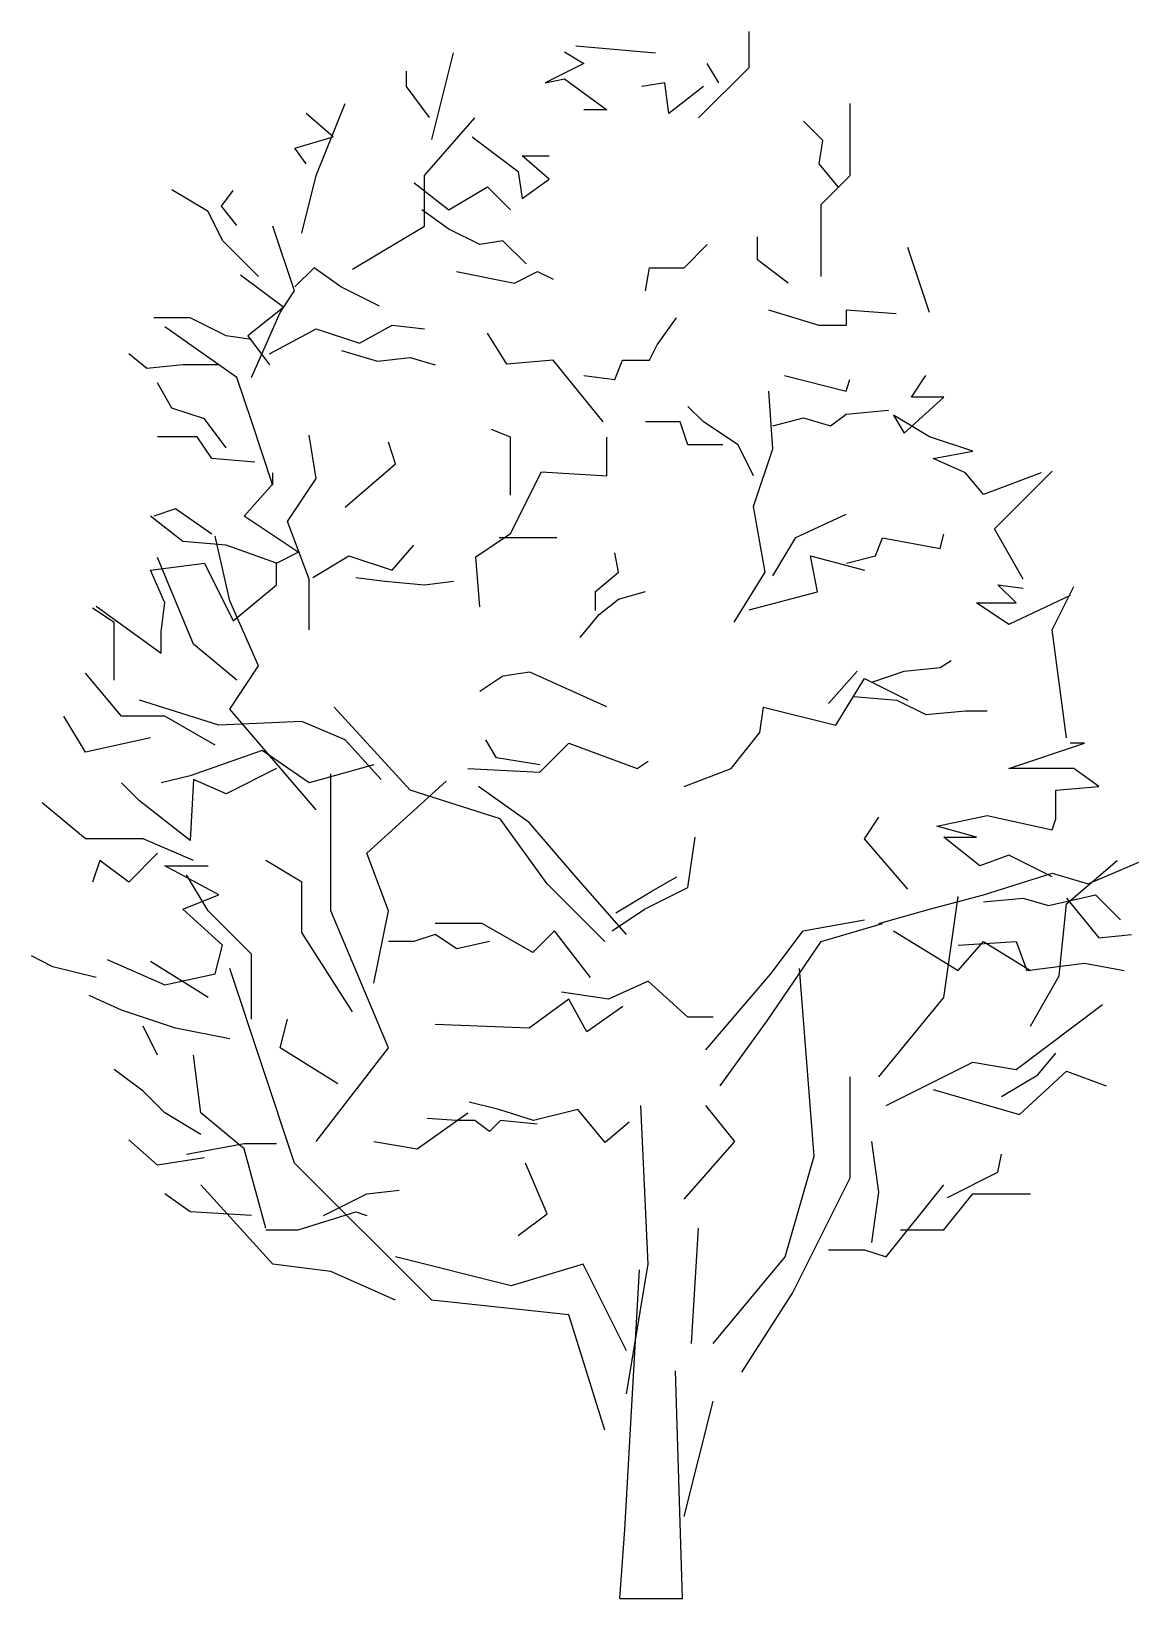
# Model space of a CAD drawing. Header units: metres. Extents: x -2.11 to 1.86, y 0 to 5.62.
import ezdxf

# ---------------------------------------------------------------- set-up
doc = ezdxf.new("R2010")
doc.units = ezdxf.units.M
doc.header["$LTSCALE"] = 0.2

msp = doc.modelspace()

# ---------------------------------------------------------------- linework, layer by layer
msp.add_line((0, 0), (0.2246, 0))
at = {"flags": 128}
for points in [[(0.2829, 5.3056), (0.4639, 5.4864), (0.4639, 5.6155)], [(-0.1566, 5.5639), (0.1278, 5.5381)], [(-0.6738, 5.2281), (-0.5962, 5.5381)], [(-0.1974, 5.5417), (-0.1284, 5.5003), (-0.2665, 5.4313), (-0.1974, 5.4451), (-0.0455, 5.3347), (-0.1284, 5.3347)], [(-0.6811, 5.3071), (-0.764, 5.4175), (-0.764, 5.4727)], [(0.3553, 5.4313), (0.3138, 5.5003)], [(0.3, 5.4175), (0.1756, 5.3209), (0.1618, 5.4313), (0.0789, 5.4175)], [(-1.1392, 4.8923), (-1.0874, 5.0989), (-0.984, 5.3572)], [(0.7224, 4.7373), (0.7224, 4.9956), (0.8259, 5.0989), (0.8259, 5.3572)], [(-1.1233, 5.1414), (-1.1647, 5.1966), (-1.0265, 5.238), (-1.1233, 5.3209)], [(-0.9582, 4.7631), (-0.6996, 4.9181), (-0.6996, 5.0989), (-0.5186, 5.3056)], [(0.7836, 5.0586), (0.7145, 5.1414), (0.7284, 5.2242), (0.6593, 5.2933)], [(-0.5291, 5.238), (-0.3633, 5.1138), (-0.3494, 5.0172), (-0.2527, 5.0862), (-0.3494, 5.169), (-0.2527, 5.169)], [(-0.7363, 5.0724), (-0.612, 4.9757), (-0.4738, 5.0586), (-0.3909, 4.9757)], [(-1.2943, 4.7373), (-1.4236, 4.8664), (-1.4753, 4.9698), (-1.6046, 5.0473)], [(-1.372, 4.9205), (-1.4272, 4.9895), (-1.3858, 5.0448)], [(-0.3356, 4.7825), (-0.4185, 4.8653), (-0.5014, 4.8515), (-0.612, 4.9067), (-0.7087, 4.9757)], [(-1.3202, 4.3756), (-1.2167, 4.6081), (-1.165, 4.6856), (-1.2426, 4.9181)], [(0.0927, 4.6858), (0.1065, 4.7687), (0.2309, 4.7687), (0.3138, 4.8515)], [(0.604, 4.7134), (0.4935, 4.7963), (0.4935, 4.8791)], [(1.1103, 4.6081), (1.0327, 4.8406)], [(-1.3589, 4.7437), (-1.2038, 4.6275), (-1.3331, 4.5242), (-1.2555, 4.4208)], [(-0.8607, 4.6306), (-0.9989, 4.6996), (-1.0956, 4.7687), (-1.1647, 4.6996)], [(-0.5844, 4.7549), (-0.3771, 4.7134), (-0.2942, 4.7549), (-0.2389, 4.7272)], [(0.9909, 4.603), (0.8113, 4.6168), (0.8113, 4.5616), (0.7145, 4.5616), (0.5349, 4.6168)], [(-1.3201, 4.5113), (-1.4106, 4.5242), (-1.5399, 4.5887), (-1.6692, 4.5887)], [(-1.2426, 3.9882), (-1.3202, 4.2206), (-1.3719, 4.3756), (-1.6304, 4.5565)], [(-1.2555, 4.4596), (-1.0874, 4.55), (-0.9323, 4.4983), (-0.816, 4.5629), (-0.6996, 4.55)], [(-0.1284, 4.3821), (-0.0178, 4.3683), (0.0098, 4.4373), (0.1065, 4.4373), (0.1342, 4.4926), (0.2033, 4.5892)], [(-0.0593, 4.2165), (-0.2389, 4.4373), (-0.4047, 4.4235), (-0.4738, 4.534)], [(-1.4365, 4.4208), (-1.5658, 4.4208), (-1.6951, 4.4079), (-1.7597, 4.4596)], [(-0.997, 4.4725), (-0.8677, 4.4338), (-0.7513, 4.4467), (-0.6608, 4.4208)], [(0.5902, 4.3821), (0.8113, 4.3269), (0.8251, 4.3683)], [(1.511, 4.0334), (1.3042, 3.9559), (1.2396, 4.0334), (1.1232, 4.085), (1.2654, 4.1109), (1.1103, 4.1625), (0.981, 4.24), (1.0198, 4.1754), (1.162, 4.3046), (1.0456, 4.3046), (1.0974, 4.3821)], [(-1.4106, 4.1238), (-1.4882, 4.2271), (-1.6046, 4.2659), (-1.6563, 4.3563)], [(0.4105, 3.4986), (0.5211, 3.6781), (0.4796, 3.9128), (0.5487, 4.1198), (0.5349, 4.3269)], [(0.4796, 4.0232), (0.4244, 4.1336), (0.3, 4.2165), (0.2447, 4.2717)], [(0.3691, 4.1336), (0.2447, 4.1336), (0.2171, 4.2165), (0.0927, 4.2165)], [(0.5487, 4.2027), (0.6593, 4.2303), (0.756, 4.2027), (0.8113, 4.2441), (0.9633, 4.2579)], [(-1.3072, 4.0721), (-1.4624, 4.085), (-1.5141, 4.1625), (-1.6563, 4.1625)], [(-1.1133, 3.4715), (-1.1133, 3.6524), (-1.1909, 3.859), (-1.0874, 4.014), (-1.1133, 4.169)], [(-0.5014, 3.5538), (-0.5153, 3.7333), (-0.3909, 3.8161), (-0.2804, 4.037), (-0.0455, 4.0232), (-0.0455, 4.1612)], [(-0.3909, 3.9542), (-0.3909, 4.1612), (-0.46, 4.1889)], [(-0.984, 3.9107), (-0.803, 4.0657), (-0.8289, 4.1432)], [(-1.876, 3.5555), (-1.6433, 3.3876), (-1.6433, 3.4651), (-1.6304, 3.5684), (-1.6821, 3.6846), (-1.4882, 3.7105), (-1.3848, 3.5038), (-1.2297, 3.633), (-1.2297, 3.7105), (-1.1521, 3.7492), (-1.346, 3.8784), (-1.2426, 3.9946), (-1.2426, 4.0334)], [(1.4464, 3.6524), (1.343, 3.8332), (1.5498, 4.0398)], [(-1.2297, 3.7105), (-1.4106, 3.7751), (-1.5658, 3.788), (-1.6821, 3.8784)], [(-1.4624, 3.8138), (-1.5916, 3.9042), (-1.6692, 3.8784)], [(0.5487, 3.6643), (0.6316, 3.8023), (0.8113, 3.8851)], [(-1.0874, 2.8257), (-1.3977, 3.1874), (-1.2943, 3.3424), (-1.3977, 3.5749), (-1.4494, 3.8073)], [(-1.1004, 3.6588), (-0.9711, 3.7363), (-0.816, 3.6846), (-0.7384, 3.7751)], [(-0.4324, 3.8023), (-0.3218, 3.8023), (-0.2251, 3.8023)], [(0.8129, 3.7105), (0.9164, 3.7363), (0.9422, 3.8009), (1.1491, 3.7621), (1.162, 3.8138)], [(-1.3719, 3.2907), (-1.527, 3.4199), (-1.6563, 3.7298)], [(-0.0869, 3.54), (-0.0869, 3.609), (-0.004, 3.6781), (-0.0178, 3.7471)], [(0.4639, 3.5426), (0.7095, 3.6071), (0.6837, 3.7363), (0.8776, 3.6846)], [(-0.9452, 3.6588), (-0.8418, 3.6459), (-0.6996, 3.633), (-0.5962, 3.6459)], [(-0.1422, 3.4434), (-0.0731, 3.5262), (-0.004, 3.5814), (0.0927, 3.609)], [(1.6145, 3.5942), (1.3947, 3.4909), (1.2783, 3.5684), (1.4205, 3.5684), (1.3559, 3.633), (1.4464, 3.6201)], [(1.6015, 3.0841), (1.5498, 3.4715), (1.6274, 3.6265)], [(-1.8114, 3.2907), (-1.8114, 3.4974), (-1.889, 3.549)], [(-1.4494, 3.0582), (-1.6304, 3.1616), (-1.7856, 3.1616), (-1.9148, 3.3165)], [(-0.0455, 3.1949), (-0.3218, 3.3191), (-0.4185, 3.3053), (-0.5014, 3.2501)], [(0.7483, 3.2068), (0.8517, 3.323)], [(0.9034, 3.2843), (1.0198, 3.323), (1.1491, 3.3359), (1.1878, 3.3618)], [(0.2312, 2.9097), (0.3992, 2.9743), (0.5027, 3.1034), (0.5156, 3.1938), (0.7742, 3.1293), (0.8776, 3.2972), (1.0327, 3.2197)], [(-0.8547, 2.9355), (-0.984, 3.0776), (-1.1392, 3.1422), (-1.4365, 3.1293), (-1.7209, 3.2197)], [(0.8388, 3.2326), (0.9939, 3.2197), (1.0974, 3.168), (1.2396, 3.1809), (1.3171, 3.1809)], [(-1.6821, 3.0841), (-1.9148, 3.0324), (-1.9924, 3.1616)], [(-0.0532, 2.3543), (-0.2601, 2.561), (-0.4281, 2.7935), (-0.7513, 2.8968), (-1.0228, 3.1938)], [(-0.8806, 2.9872), (-1.1133, 2.9226), (-1.2814, 3.0389), (-1.5399, 2.9484), (-1.6433, 2.9226)], [(-0.5445, 2.9743), (-0.2859, 2.9614), (-0.1825, 3.0647), (0.0631, 2.9743), (0.1019, 3.0001)], [(-0.2859, 2.9872), (-0.4411, 3.013), (-0.4798, 3.0776)], [(1.5498, 2.5868), (1.3947, 2.6643), (1.2913, 2.6256), (1.162, 2.7289), (1.2783, 2.7289), (1.1361, 2.7676), (1.3171, 2.8064), (1.5498, 2.7547), (1.5628, 2.7935), (1.5628, 2.8968), (1.7179, 2.9097), (1.6274, 2.9743), (1.3947, 2.9743), (1.6662, 3.0647), (1.6145, 3.0647)], [(-1.2297, 2.9743), (-1.4106, 2.8839), (-1.527, 2.9355), (-1.5399, 2.716), (-1.7209, 2.858), (-1.7856, 2.9226)], [(-1.0874, 1.6375), (-0.8289, 1.9733), (-1.0357, 2.4641), (-1.0357, 2.9549)], [(-0.8806, 2.2058), (-0.8289, 2.4641), (-0.9065, 2.6708), (-0.622, 2.9291)], [(0.0243, 2.3802), (-0.1566, 2.5868), (-0.3247, 2.7805), (-0.5057, 2.9097)], [(-1.527, 2.6449), (-1.708, 2.7224), (-1.9148, 2.7224), (-2.07, 2.8516)], [(1.0327, 2.5416), (0.8776, 2.7224), (0.9293, 2.7999)], [(-0.0274, 2.3931), (0.089, 2.4706), (0.2441, 2.5481), (0.27, 2.7289)], [(-1.6563, 2.6708), (-1.7597, 2.5674), (-1.8631, 2.6449), (-1.889, 2.5674)], [(-0.9582, 2.1025), (-1.1392, 2.3866), (-1.1392, 2.5674), (-1.2684, 2.6449)], [(1.4723, 2.0508), (1.5757, 2.2316), (1.6015, 2.4899), (1.7825, 2.6449)], [(-1.8373, 2.2897), (-1.6304, 2.1993), (-1.4494, 2.2381), (-1.4236, 2.3414), (-1.5658, 2.4706), (-1.4365, 2.5222), (-1.6304, 2.6256), (-1.4753, 2.6256)], [(-1.3202, 2.0766), (-1.3202, 2.3091), (-1.4753, 2.4641), (-1.5529, 2.5933)], [(-0.0144, 2.4576), (0.1148, 2.5351), (0.2053, 2.5868)], [(0.9293, 2.4189), (1.1103, 2.4706), (1.3042, 2.5222), (1.5498, 2.5997), (1.6791, 2.561), (1.8601, 2.6385)], [(0.9293, 1.87), (1.162, 2.1541), (1.2137, 2.5158)], [(1.3042, 2.4964), (1.4464, 2.5093), (1.5369, 2.4835), (1.705, 2.5222), (1.7955, 2.4318)], [(1.6015, 2.5093), (1.7179, 2.3672), (1.8342, 2.3802)], [(-0.1049, 2.2252), (-0.2342, 2.3931), (-0.3118, 2.3156), (-0.4928, 2.4189), (-0.6608, 2.4189)], [(0.3088, 1.9669), (0.5415, 2.2381), (0.6578, 2.3931), (0.8776, 2.4318)], [(0.3605, 1.8377), (0.5285, 2.0702), (0.7224, 2.3543), (0.9422, 2.4189)], [(-0.4669, 2.3543), (-0.5833, 2.3285), (-0.6608, 2.3802), (-0.7384, 2.3543), (-0.8289, 2.3543)], [(0.981, 2.3931), (1.2137, 2.251), (1.3042, 2.3543), (1.4723, 2.251)], [(-1.876, 2.2252), (-2.0312, 2.2639), (-2.1087, 2.3027)], [(1.2137, 2.3414), (1.4205, 2.3543), (1.4593, 2.251), (1.6662, 2.2768), (1.8084, 2.251)], [(-1.4753, 2.1541), (-1.6821, 2.2833)], [(-0.0532, 0.6042), (-0.1825, 1.0175), (-0.6738, 1.0692), (-1.165, 1.56), (-1.3977, 2.2575)], [(0.3346, 0.9142), (0.5932, 1.2242), (0.6966, 1.5858), (0.6449, 2.2575)], [(0.3346, 2.0831), (0.2441, 2.0831), (0.1019, 2.2123), (-0.0403, 2.1477), (-0.2084, 2.1735)], [(-1.3977, 2.0056), (-1.5916, 2.0443), (-1.7856, 2.1089), (-1.9019, 2.1606)], [(0.0114, 2.1218), (-0.1179, 2.0314), (-0.1825, 2.1477), (-0.3247, 2.0443), (-0.6608, 2.0573)], [(0.9551, 1.7667), (1.2654, 1.9216), (1.4205, 1.8958), (1.7308, 2.1283)], [(-1.6563, 1.9475), (-1.708, 2.0508)], [(-1.0099, 1.8442), (-1.2167, 1.9733), (-1.1909, 2.0766)], [(-1.2684, 1.3275), (-1.346, 1.6117), (-1.5011, 1.7408), (-1.527, 1.9475)], [(1.3688, 1.7989), (1.4981, 1.8764), (1.5628, 1.9539)], [(-1.5011, 1.6633), (-1.6304, 1.7408), (-1.708, 1.8183), (-1.8114, 1.8958)], [(0.438, 0.8109), (0.619, 1.095), (0.8259, 1.5083), (0.8259, 1.87)], [(1.1232, 1.8248), (1.4335, 1.7344), (1.6015, 1.8894), (1.7437, 1.8377)], [(-0.8806, 1.6375), (-0.7255, 1.6117), (-0.5445, 1.7408)], [(0.0337, 1.7068), (-0.0519, 1.6345), (-0.1506, 1.7528), (-0.3086, 1.7134), (-0.4336, 1.7528), (-0.539, 1.7791)], [(0.0243, 0.7334), (0.1019, 1.1984), (0.0761, 1.7667)], [(0.2312, 1.4308), (0.4122, 1.6375), (0.3088, 1.7667)], [(-0.2954, 1.7002), (-0.4271, 1.7134), (-0.4665, 1.6739), (-0.5192, 1.7134), (-0.585, 1.7134), (-0.6904, 1.72)], [(-1.4882, 1.5794), (-1.6563, 1.5535), (-1.7597, 1.644)], [(-1.5529, 1.5923), (-1.346, 1.631), (-1.2297, 1.631)], [(0.9034, 1.2759), (0.9293, 1.4567), (0.9034, 1.6375)], [(1.1749, 1.4373), (1.3559, 1.5277), (1.3688, 1.5923)], [(-0.3635, 1.3017), (-0.2601, 1.3792), (-0.3376, 1.56)], [(-0.803, 1.0692), (-1.0357, 1.1725), (-1.2426, 1.1984), (-1.5011, 1.4825)], [(-1.0616, 1.3727), (-0.9065, 1.4502), (-0.7901, 1.4631)], [(0.7483, 1.25), (0.8776, 1.25), (0.9551, 1.2242), (1.162, 1.4825)], [(-1.3201, 1.3727), (-1.5399, 1.3856), (-1.6304, 1.4502)], [(1.0069, 1.3211), (1.162, 1.3211), (1.2654, 1.4502), (1.4723, 1.4502)], [(-1.2684, 1.3211), (-1.1521, 1.3211), (-0.9452, 1.3856), (-0.9065, 1.3727)], [(0.257, 0.9142), (0.2829, 1.3275)], [(0.0243, 0.8884), (-0.1308, 1.1984), (-0.3893, 1.1209), (-0.803, 1.2242)], [(0, 0), (0.0189, 0.2483), (0.0706, 1.1782)], [(0.2246, 0), (0.1999, 0.8166)], [(0.2312, 0.2943), (0.3346, 0.7076)]]:
    msp.add_lwpolyline(points, dxfattribs=at)

doc.saveas('drawing.dxf')
